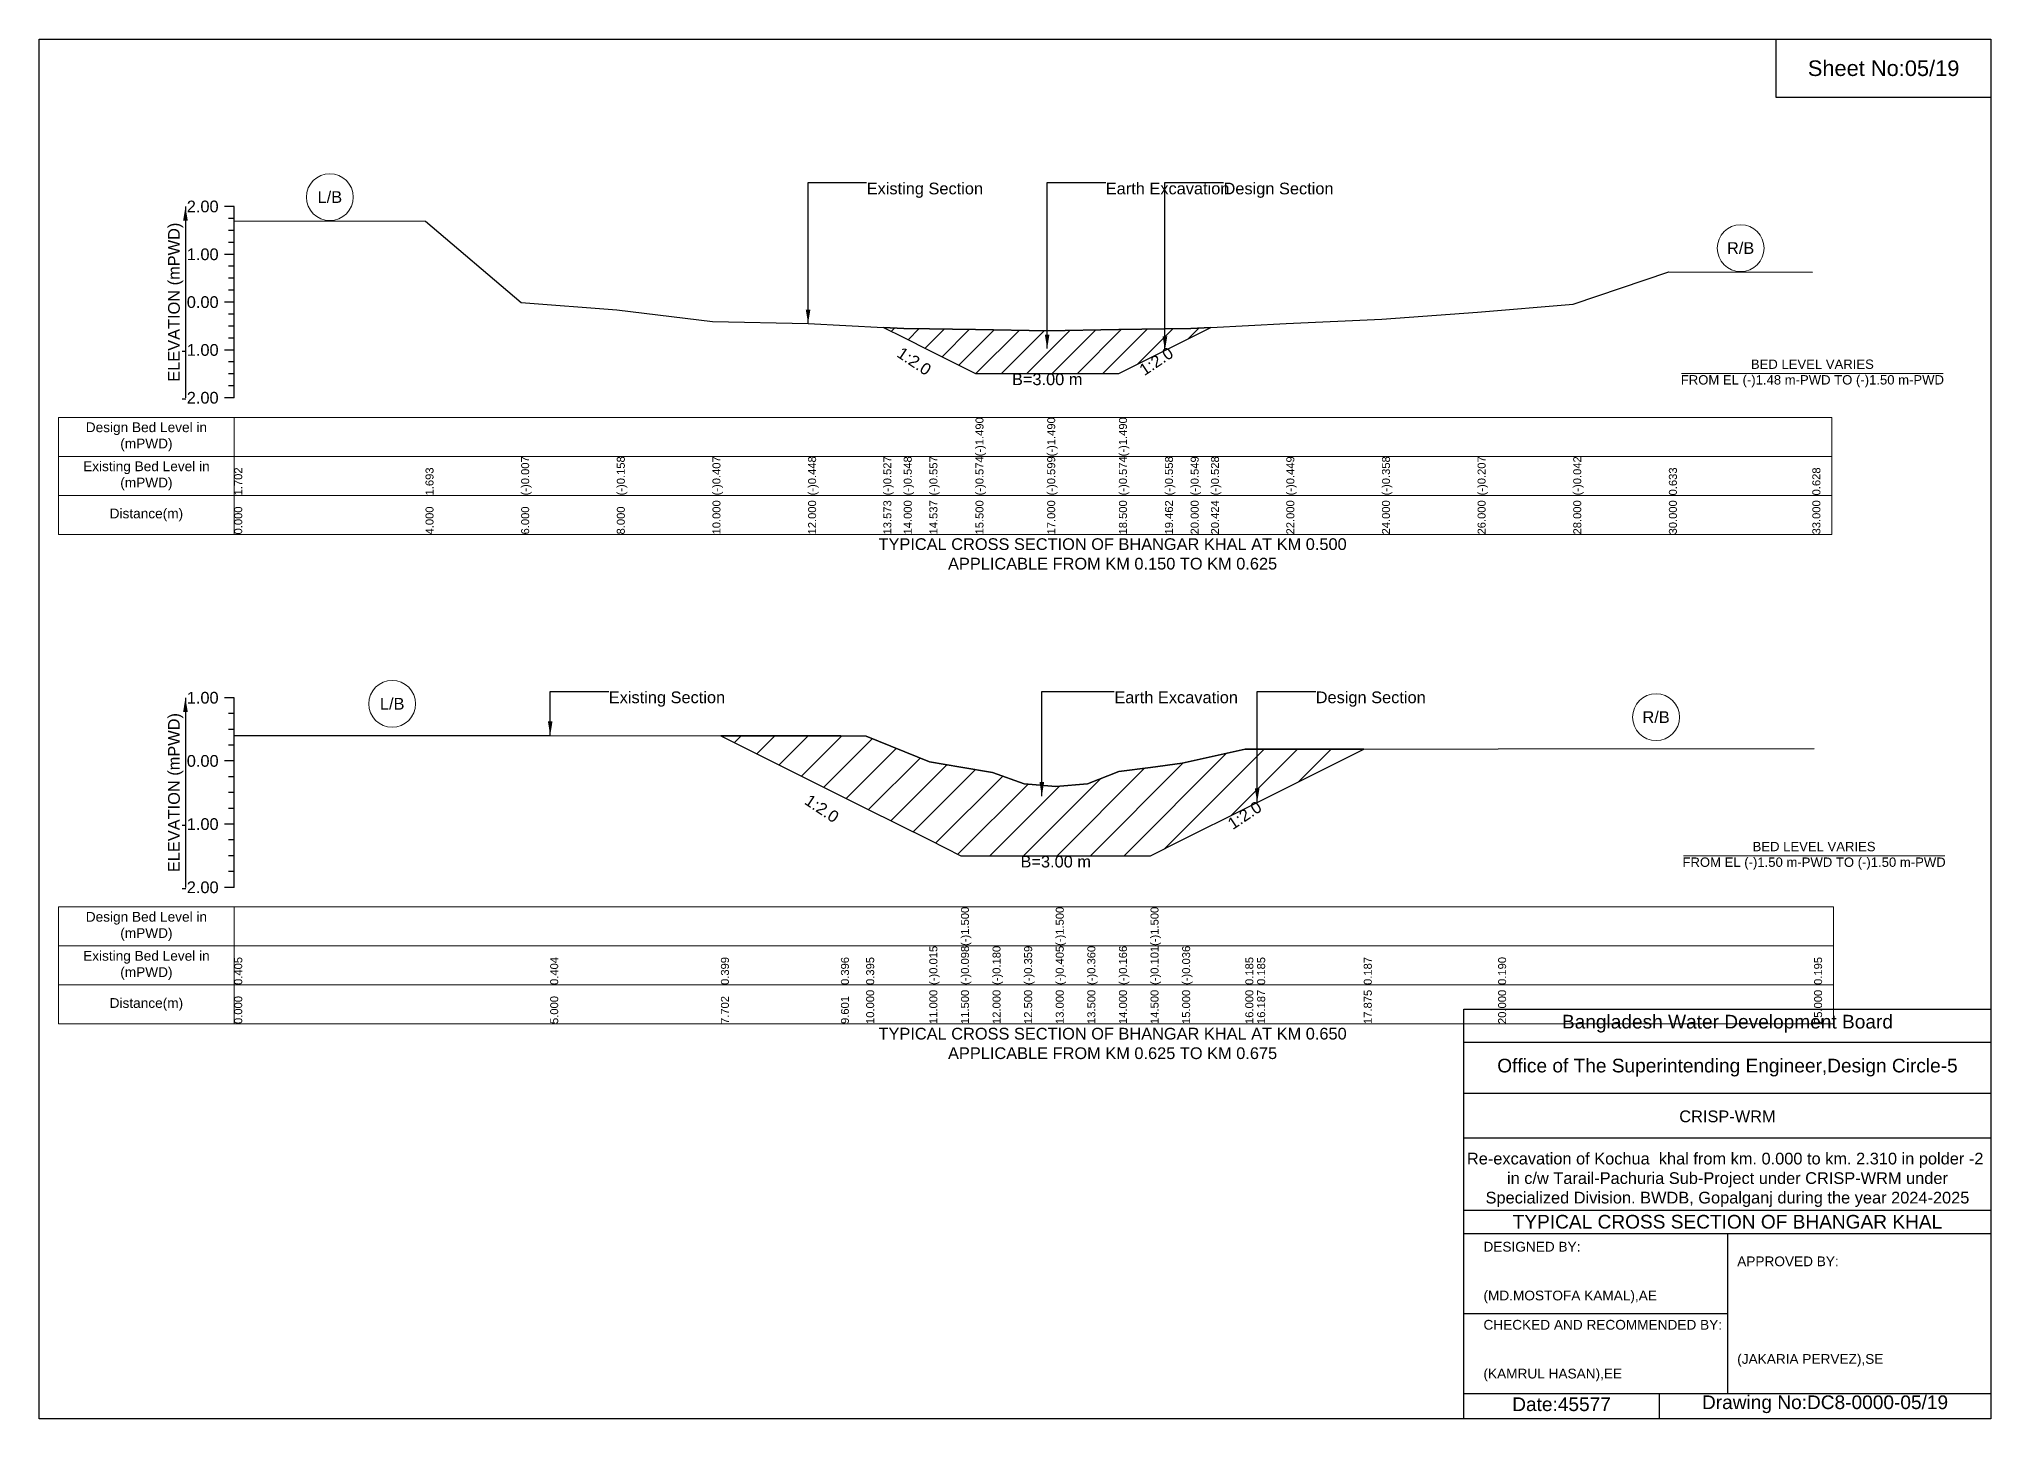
# Model space of a CAD drawing. Header units: inches. Extents: x 91000 to 288000, y -5656 to 0.
# Drawn here: x 140000 to 148000, y -5656 to 0 of the extents above; entities that cross this region are included whole.
import ezdxf

# ---------------------------------------------------------------- set-up
doc = ezdxf.new("R2010")
doc.units = ezdxf.units.IN
doc.header["$LTSCALE"] = 7
doc.header["$MEASUREMENT"] = 0
for name, color, linetype, lineweight in [('Cross section Data Border', 7, 'Continuous', 9), ('Cross Section Labels', 7, 'Continuous', 9), ('Existing_Bed_Level for Xsection', 7, 'Continuous', 25)]:
    doc.layers.add(name, color=color, linetype=linetype, lineweight=lineweight)
doc.styles.get("Standard").update_dxf_attribs({"font": 'arial.ttf'})
doc.dimstyles.get("Standard").update_dxf_attribs({"dimtxt": 0.18, "dimasz": 0.18, "dimexe": 0.18, "dimexo": 0.0625, "dimgap": 0.09, "dimtad": 0, "dimtih": 1, "dimtoh": 1, "dimdec": 4, "dimzin": 0, "dimdsep": 46, "dimtxsty": 'Standard', "dimcen": 0.09, "dimadec": 0, "dimazin": 0, "dimtfac": 1, "dimtdec": 4, "dimtofl": 0, "dimtmove": 0, "dimatfit": 3, "dimfxl": 1, "dimtolj": 1, "dimtzin": 0, "dimarcsym": 0})

msp = doc.modelspace()

# ---------------------------------------------------------------- hatches: boundary and pattern name
at = {"layer": 'Existing_Bed_Level for Xsection'}
h = msp.add_hatch(dxfattribs=at)
h.set_pattern_fill('ANSI31', color=256, scale=588, style=0)
h.paths.add_polyline_path([(143460.4, -1181.8), (143544, -1223.6), (143649.2, -1276.2), (143838, -1370.6), (144132, -1370.6), (144426, -1370.6), (144614.6, -1276.3), (144720, -1223.6), (144803.2, -1182), (144720, -1186.2), (144614.6, -1188), (144426, -1191.1), (144132, -1196), (143838, -1191), (143649.2, -1187.8), (143544, -1186)])
h = msp.add_hatch(dxfattribs=at)
h.set_pattern_fill('ANSI31', color=256, scale=777, style=0)
h.paths.add_polyline_path([(142794.7, -2855.7), (143286.6, -3101.7), (143390, -3153.4), (143649, -3282.9), (143778.5, -3347.6), (143908, -3347.6), (144037.5, -3347.6), (144167, -3347.6), (144296.5, -3347.6), (144426, -3347.6), (144555.5, -3347.6), (144685, -3282.9), (144944, -3153.4), (144992.5, -3129.1), (145429.5, -2910.6), (144992.5, -2911.1), (144944, -2911.2), (144685, -2968.4), (144555.5, -2985.3), (144426, -3002.1), (144296.5, -3052.3), (144167, -3064), (144037.5, -3052.1), (143908, -3005.7), (143778.5, -2984.4), (143649, -2963), (143390, -2856.8), (143286.6, -2856.6)])

# ---------------------------------------------------------------- linework, layer by layer
for points in [[(140000, 0), (148000, 0), (148000, -5656), (140000, -5656)], [(147120, 0), (148000, 0), (148000, -240), (147120, -240)]]:
    msp.add_lwpolyline(points, close=True)
for points in [[(145840, -5656), (145840, -3976), (148000, -3976)], [(145840, -4112), (148000, -4112)], [(145840, -4320), (148000, -4320)], [(145840, -4504), (148000, -4504)], [(145840, -4800), (148000, -4800)], [(145840, -4896), (148000, -4896)], [(146920, -4896), (146920, -5552)], [(145840, -5224), (146920, -5224)], [(145840, -5552), (148000, -5552)], [(146640, -5552), (146640, -5656)]]:
    msp.add_lwpolyline(points)
at = {"layer": 'Cross section Data Border'}
for points in [[(140080, -1550.6), (147348, -1550.6), (147348, -2030.6), (140080, -2030.6)], [(140080, -3557.1), (147355, -3557.1), (147355, -4037.1), (140080, -4037.1)]]:
    msp.add_lwpolyline(points, close=True, dxfattribs=at)
for points in [[(140800, -1550.6), (140800, -2030.6)], [(140080, -1710.6), (147348, -1710.6)], [(140080, -1870.6), (147348, -1870.6)], [(140800, -3557.1), (140800, -4037.1)], [(140080, -3717.1), (147355, -3717.1)], [(140080, -3877.1), (147355, -3877.1)]]:
    msp.add_lwpolyline(points, dxfattribs=at)
at = {"layer": 'Cross Section Labels'}
for points in [[(146732.2, -1370.6), (147803.8, -1370.6)], [(146739.2, -3347.6), (147810.8, -3347.6)]]:
    msp.add_lwpolyline(points, dxfattribs=at)
for centre in [(141192, -647.9), (146974, -857), (141447.5, -2724.8), (146627.5, -2779.7)]:
    msp.add_circle(centre, 96, dxfattribs=at)
at = {"layer": 'Existing_Bed_Level for Xsection'}
for points in [[(140800, -686.6), (140760, -686.6)], [(140800, -1470.6), (140800, -1274.6), (140800, -1078.6), (140800, -882.6), (140800, -686.6)], [(140800, -735.6), (140776, -735.6)], [(140800, -784.6), (140776, -784.6)], [(140800, -745), (141584, -746.8), (141976, -1080), (142368, -1109.6), (142760, -1158.4), (143152, -1166.4), (143460.4, -1181.8), (143544, -1186), (143649.2, -1187.8), (143838, -1191), (143838, -1191), (144132, -1196), (144132, -1196), (144426, -1191.1), (144426, -1191.1), (144614.6, -1188), (144720, -1186.2), (144803.2, -1182), (145112, -1166.6), (145504, -1148.8), (145896, -1119.2), (146288, -1086.8), (146680, -954.5), (147268, -955.5)], [(140800, -833.6), (140776, -833.6)], [(140800, -882.6), (140760, -882.6)], [(140800, -931.6), (140776, -931.6)], [(140800, -980.6), (140776, -980.6)], [(140800, -1029.6), (140776, -1029.6)], [(140800, -1078.6), (140760, -1078.6)], [(140800, -1127.6), (140776, -1127.6)], [(140800, -1176.6), (140776, -1176.6)], [(140800, -1274.6), (140760, -1274.6)], [(140800, -1225.6), (140776, -1225.6)], [(140800, -1323.6), (140776, -1323.6)], [(140800, -1372.6), (140776, -1372.6)], [(140800, -1421.6), (140776, -1421.6)], [(140800, -1470.6), (140760, -1470.6)], [(140800, -2700.1), (140760, -2700.1)], [(140800, -3477.1), (140800, -3218.1), (140800, -2959.1), (140800, -2700.1)], [(140800, -2764.9), (140776, -2764.9)], [(140800, -2829.6), (140776, -2829.6)], [(140800, -2854.2), (142095, -2854.5), (142794.7, -2855.7), (143286.6, -2856.6), (143390, -2856.8), (143649, -2963), (143778.5, -2984.4), (143778.5, -2984.4), (143908, -3005.7), (144037.5, -3052.1), (144167, -3064), (144167, -3064), (144296.5, -3052.3), (144426, -3002.1), (144555.5, -2985.3), (144555.5, -2985.3), (144685, -2968.4), (144944, -2911.2), (144992.5, -2911.1), (145429.5, -2910.6), (145980, -2909.9), (147275, -2908.6)], [(140800, -2959.1), (140760, -2959.1)], [(140800, -2894.4), (140776, -2894.4)], [(140800, -3023.9), (140776, -3023.9)], [(140800, -3088.6), (140776, -3088.6)], [(140800, -3153.4), (140776, -3153.4)], [(140800, -3218.1), (140760, -3218.1)], [(140800, -3282.9), (140776, -3282.9)], [(140800, -3347.6), (140776, -3347.6)], [(140800, -3412.4), (140776, -3412.4)], [(140800, -3477.1), (140760, -3477.1)]]:
    msp.add_lwpolyline(points, dxfattribs=at)
for points in [[(143460.4, -1181.8), (143544, -1223.6), (143649.2, -1276.2), (143838, -1370.6), (143838, -1370.6), (144132, -1370.6), (144132, -1370.6), (144426, -1370.6), (144426, -1370.6), (144614.6, -1276.3), (144720, -1223.6), (144803.2, -1182), (144803.2, -1182), (144803.2, -1182), (144720, -1186.2), (144614.6, -1188), (144426, -1191.1), (144426, -1191.1), (144132, -1196), (144132, -1196), (143838, -1191), (143838, -1191), (143649.2, -1187.8), (143544, -1186)], [(142794.7, -2855.7), (143286.6, -3101.7), (143390, -3153.4), (143649, -3282.9), (143778.5, -3347.6), (143778.5, -3347.6), (143908, -3347.6), (144037.5, -3347.6), (144167, -3347.6), (144167, -3347.6), (144296.5, -3347.6), (144426, -3347.6), (144555.5, -3347.6), (144555.5, -3347.6), (144685, -3282.9), (144944, -3153.4), (144992.5, -3129.1), (145429.5, -2910.6), (144992.5, -2911.1), (144944, -2911.2), (144685, -2968.4), (144555.5, -2985.3), (144555.5, -2985.3), (144426, -3002.1), (144296.5, -3052.3), (144167, -3064), (144167, -3064), (144037.5, -3052.1), (143908, -3005.7), (143778.5, -2984.4), (143778.5, -2984.4), (143649, -2963), (143390, -2856.8), (143286.6, -2856.6)]]:
    msp.add_lwpolyline(points, close=True, dxfattribs=at)

# ---------------------------------------------------------------- texts
at = {"attachment_point": 5}
for s, insert, char_height in [('Sheet No:05/19', (147560, -120), 64), ('Bangladesh Water Development Board', (146920, -4036), 56), ('Office of The Superintending Engineer,Design Circle-5', (146920, -4216), 56)]:
    msp.add_mtext(s, dxfattribs=dict(at, insert=insert, char_height=char_height))
for s, insert, char_height, width, attachment_point in [('CRISP-WRM', (146920, -4416), 48, 2240, 5), ('Re-excavation of Kochua  khal from km. 0.000 to km. 2.310 in polder -2  in c/w Tarail-Pachuria Sub-Project under CRISP-WRM under Specialized Division. BWDB, Gopalganj during the year 2024-2025', (146920, -4676), 48, 2160, 5), ('TYPICAL CROSS SECTION OF BHANGAR KHAL', (146920, -4848), 56, 2240, 5), ('DESIGNED BY:^J^J^J(MD.MOSTOFA KAMAL),AE', (145920, -5056), 40, 1120, 4), ('APPROVED BY:^J^J^J^J^J^J(JAKARIA PERVEZ),SE', (146960, -5216), 40, 1120, 4), ('CHECKED AND RECOMMENDED BY:^J^J^J(KAMRUL HASAN),EE', (145920, -5376), 40, 1120, 4), ('Date:45577', (146240, -5596), 56, 1120, 5), ('Drawing No:DC8-0000-05/19', (147320, -5596), 56, 1760, 5)]:
    msp.add_mtext(s, dxfattribs=dict(insert=insert, char_height=char_height, width=width, attachment_point=attachment_point))
at = {"layer": 'Cross section Data Border', "char_height": 40, "width": 640, "attachment_point": 5}
for s, insert in [('Design Bed Level in (mPWD)', (140440, -1630.6)), ('Existing Bed Level in (mPWD)', (140440, -1790.6)), ('Distance(m)', (140440, -1950.6)), ('Design Bed Level in (mPWD)', (140440, -3637.1)), ('Existing Bed Level in (mPWD)', (140440, -3797.1)), ('Distance(m)', (140440, -3957.1))]:
    msp.add_mtext(s, dxfattribs=dict(at, insert=insert))
at = {"layer": 'Cross Section Labels'}
for s, insert, char_height, attachment_point in [('L/B', (141192, -647.9), 48, 5), ('Existing Section', (143392, -588.6), 48, 1), ('Earth Excavation', (144372, -588.6), 48, 1), ('Design Section', (144854.6, -588.6), 48, 1), ('R/B', (146974, -857), 48, 5), ('BED LEVEL VARIES ^JFROM EL (-)1.48 m-PWD TO (-)1.50 m-PWD', (147268, -1370.6), 38.4, 5), ('B=3.00 m', (144132, -1370.6), 48, 2), ('TYPICAL CROSS SECTION OF BHANGAR KHAL AT KM 0.500^JAPPLICABLE FROM KM 0.150 TO KM 0.625', (144400, -2110.6), 48, 5), ('L/B', (141447.5, -2724.8), 48, 5), ('Existing Section', (142335, -2674.2), 48, 1), ('Earth Excavation', (144407, -2674.2), 48, 1), ('Design Section', (145232.5, -2674.2), 48, 1), ('R/B', (146627.5, -2779.7), 48, 5), ('B=3.00 m', (144167, -3347.6), 48, 2), ('BED LEVEL VARIES ^JFROM EL (-)1.50 m-PWD TO (-)1.50 m-PWD', (147275, -3347.6), 38.4, 5), ('TYPICAL CROSS SECTION OF BHANGAR KHAL AT KM 0.650^JAPPLICABLE FROM KM 0.625 TO KM 0.675', (144400, -4117.1), 48, 5)]:
    msp.add_mtext(s, dxfattribs=dict(at, insert=insert, char_height=char_height, attachment_point=attachment_point))
at = {"layer": 'Cross Section Labels', "char_height": 48, "attachment_point": 2}
for insert, rotation in [((143600.2, -1300.7), 326.30993), ((144565.6, -1300.8), 33.69007), ((143221.9, -3134), 326.30993), ((144927.8, -3161.5), 33.69007)]:
    msp.add_mtext('1:2.0', dxfattribs=dict(at, insert=insert, rotation=rotation))
at = {"layer": 'Existing_Bed_Level for Xsection', "char_height": 48, "attachment_point": 6}
for s, insert in [('2.00', (140736, -686.6)), ('1.00', (140736, -882.6)), ('0.00', (140736, -1078.6)), ('-1.00', (140736, -1274.6)), ('-2.00', (140736, -1470.6)), ('1.00', (140736, -2700.1)), ('0.00', (140736, -2959.1)), ('-1.00', (140736, -3218.1)), ('-2.00', (140736, -3477.1))]:
    msp.add_mtext(s, dxfattribs=dict(at, insert=insert))
at = {"layer": 'Existing_Bed_Level for Xsection', "rotation": 90}
for s, insert, char_height, attachment_point in [('ELEVATION (mPWD)', (140560, -1078.6), 48, 5), ('(-)1.490', (143838, -1710.6), 32.8, 1), ('(-)1.490', (144132, -1710.6), 32.8, 1), ('(-)1.490', (144426, -1710.6), 32.8, 1), ('1.702', (140800, -1870.6), 32.8, 1), ('1.693', (141584, -1870.6), 32.8, 1), ('(-)0.007', (141976, -1870.6), 32.8, 1), ('(-)0.158', (142368, -1870.6), 32.8, 1), ('(-)0.407', (142760, -1870.6), 32.8, 1), ('(-)0.448', (143152, -1870.6), 32.8, 1), ('(-)0.527', (143460.4, -1870.6), 32.8, 1), ('(-)0.548', (143544, -1870.6), 32.8, 1), ('(-)0.557', (143649.2, -1870.6), 32.8, 1), ('(-)0.574', (143838, -1870.6), 32.8, 1), ('(-)0.599', (144132, -1870.6), 32.8, 1), ('(-)0.574', (144426, -1870.6), 32.8, 1), ('(-)0.558', (144614.6, -1870.6), 32.8, 1), ('(-)0.549', (144720, -1870.6), 32.8, 1), ('(-)0.528', (144803.2, -1870.6), 32.8, 1), ('(-)0.449', (145112, -1870.6), 32.8, 1), ('(-)0.358', (145504, -1870.6), 32.8, 1), ('(-)0.207', (145896, -1870.6), 32.8, 1), ('(-)0.042', (146288, -1870.6), 32.8, 1), ('0.633', (146680, -1870.6), 32.8, 1), ('0.628', (147268, -1870.6), 32.8, 1), ('0.000', (140800, -2030.6), 32.8, 1), ('4.000', (141584, -2030.6), 32.8, 1), ('6.000', (141976, -2030.6), 32.8, 1), ('8.000', (142368, -2030.6), 32.8, 1), ('10.000', (142760, -2030.6), 32.8, 1), ('12.000', (143152, -2030.6), 32.8, 1), ('13.573', (143460.4, -2030.6), 32.8, 1), ('14.000', (143544, -2030.6), 32.8, 1), ('14.537', (143649.2, -2030.6), 32.8, 1), ('15.500', (143838, -2030.6), 32.8, 1), ('17.000', (144132, -2030.6), 32.8, 1), ('18.500', (144426, -2030.6), 32.8, 1), ('19.462', (144614.6, -2030.6), 32.8, 1), ('20.000', (144720, -2030.6), 32.8, 1), ('20.424', (144803.2, -2030.6), 32.8, 1), ('22.000', (145112, -2030.6), 32.8, 1), ('24.000', (145504, -2030.6), 32.8, 1), ('26.000', (145896, -2030.6), 32.8, 1), ('28.000', (146288, -2030.6), 32.8, 1), ('30.000', (146680, -2030.6), 32.8, 1), ('33.000', (147268, -2030.6), 32.8, 1), ('ELEVATION (mPWD)', (140560, -3088.6), 48, 5), ('(-)1.500', (143778.5, -3717.1), 32.8, 1), ('(-)1.500', (144167, -3717.1), 32.8, 1), ('(-)1.500', (144555.5, -3717.1), 32.8, 1), ('(-)0.015', (143649, -3877.1), 32.8, 1), ('(-)0.098', (143778.5, -3877.1), 32.8, 1), ('(-)0.180', (143908, -3877.1), 32.8, 1), ('(-)0.359', (144037.5, -3877.1), 32.8, 1), ('(-)0.405', (144167, -3877.1), 32.8, 1), ('(-)0.360', (144296.5, -3877.1), 32.8, 1), ('(-)0.166', (144426, -3877.1), 32.8, 1), ('(-)0.101', (144555.5, -3877.1), 32.8, 1), ('(-)0.036', (144685, -3877.1), 32.8, 1), ('0.405', (140800, -3877.1), 32.8, 1), ('0.404', (142095, -3877.1), 32.8, 1), ('0.399', (142794.7, -3877.1), 32.8, 1), ('0.396', (143286.6, -3877.1), 32.8, 1), ('0.395', (143390, -3877.1), 32.8, 1), ('0.185', (144944, -3877.1), 32.8, 1), ('0.185', (144992.5, -3877.1), 32.8, 1), ('0.187', (145429.5, -3877.1), 32.8, 1), ('0.190', (145980, -3877.1), 32.8, 1), ('0.195', (147275, -3877.1), 32.8, 1), ('10.000', (143390, -4037.1), 32.8, 1), ('11.000', (143649, -4037.1), 32.8, 1), ('11.500', (143778.5, -4037.1), 32.8, 1), ('12.000', (143908, -4037.1), 32.8, 1), ('12.500', (144037.5, -4037.1), 32.8, 1), ('13.000', (144167, -4037.1), 32.8, 1), ('13.500', (144296.5, -4037.1), 32.8, 1), ('14.000', (144426, -4037.1), 32.8, 1), ('14.500', (144555.5, -4037.1), 32.8, 1), ('15.000', (144685, -4037.1), 32.8, 1), ('16.000', (144944, -4037.1), 32.8, 1), ('16.187', (144992.5, -4037.1), 32.8, 1), ('17.875', (145429.5, -4037.1), 32.8, 1), ('20.000', (145980, -4037.1), 32.8, 1), ('25.000', (147275, -4037.1), 32.8, 1), ('0.000', (140800, -4037.1), 32.8, 1), ('5.000', (142095, -4037.1), 32.8, 1), ('7.702', (142794.7, -4037.1), 32.8, 1), ('9.601', (143286.6, -4037.1), 32.8, 1)]:
    msp.add_mtext(s, dxfattribs=dict(at, insert=insert, char_height=char_height, attachment_point=attachment_point))

# ---------------------------------------------------------------- leaders
at = {"layer": 'Cross Section Labels', "annotation_type": 0, "has_hookline": 1, "hookline_direction": 0}
for points, text_width in [([(143152, -1166.4), (143152, -588.6), (143391.9, -588.6)], 467.2), ([(144131.8, -1269), (144131.8, -588.6), (144371.9, -588.6)], 497), ([(144614.6, -1276.3), (144614.6, -588.6), (144854.5, -588.6)], 441.2), ([(142095, -2854.5), (142095, -2674.2), (142334.9, -2674.2)], 467.2), ([(144110, -3103.4), (144110, -2674.2), (144406.9, -2674.2)], 497), ([(144992.5, -3129.1), (144992.5, -2674.2), (145232.4, -2674.2)], 441.2)]:
    msp.add_leader(points, dimstyle='Standard', override={"dimasz": 57.6}, dxfattribs=dict(at, text_width=text_width))
at = {"layer": 'Existing_Bed_Level for Xsection'}
for points in [[(140600, -686.6), (140600, -1470.6)], [(140600, -2700.1), (140600, -3477.1)]]:
    msp.add_leader(points, dimstyle='Standard', override={"dimasz": 57.6}, dxfattribs=at)

doc.saveas('drawing.dxf')
